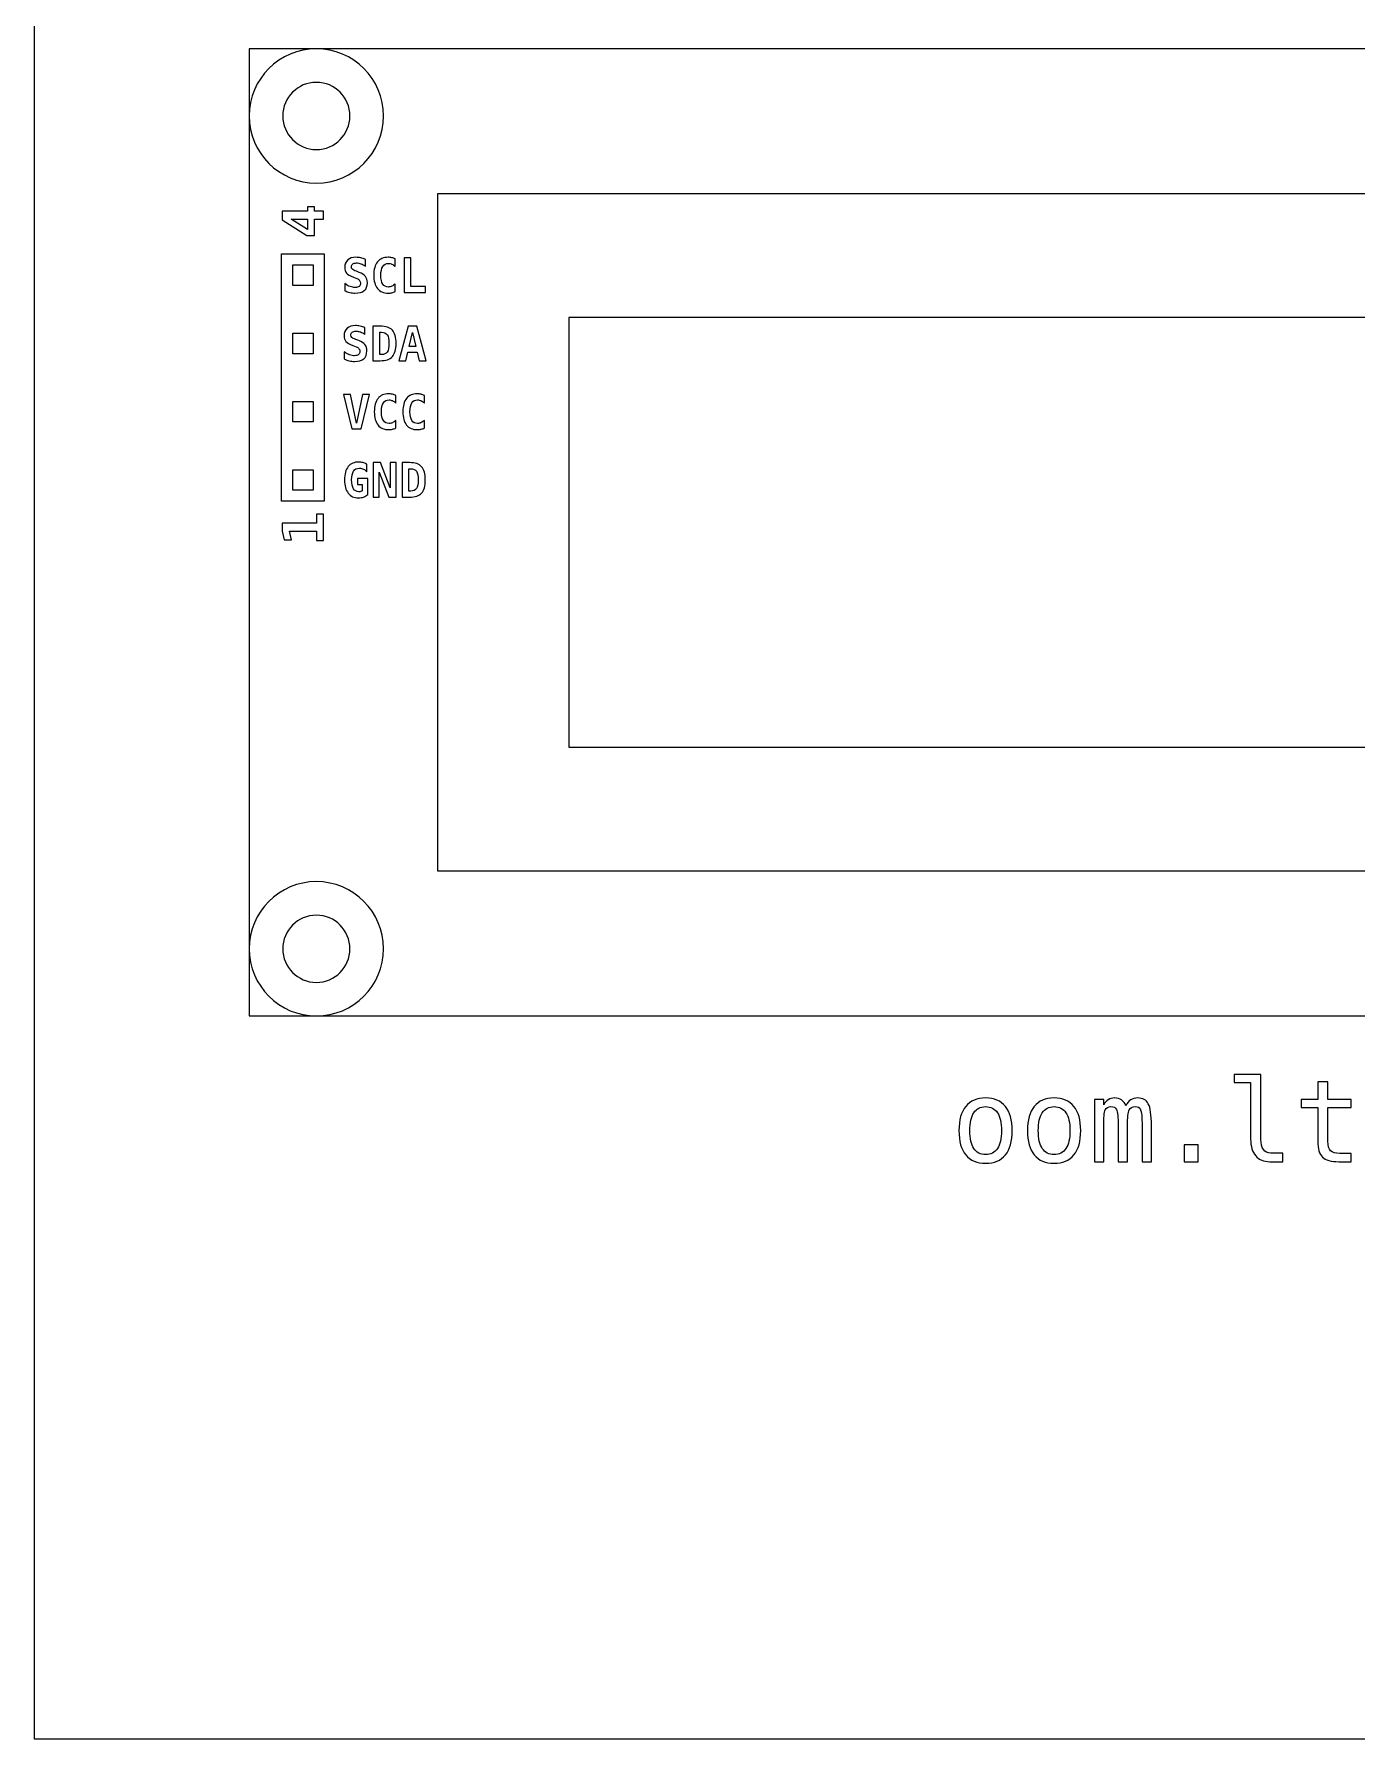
# Model space of a CAD drawing. Header units: centimetres. Extents: x -15.3 to -5.7, y -19.65 to -10.05.
# Drawn here: x -15.3 to -10.38, y -19.65 to -13.3 of the extents above; entities that cross this region are included whole.
import ezdxf

# ---------------------------------------------------------------- set-up
doc = ezdxf.new("R2010")
doc.units = ezdxf.units.CM
doc.header["$MEASUREMENT"] = 0
doc.layers.add('Layer 1', color=7, linetype='Continuous')

msp = doc.modelspace()

# ---------------------------------------------------------------- linework, layer by layer
at = {"layer": 'Layer 1', "color": 7}
msp.add_lwpolyline([(-15.3, -19.65), (-5.7, -19.65), (-5.7, -10.05), (-15.3, -10.05), (-15.3, -19.65)], close=True, dxfattribs=at)
at = {"layer": 'Layer 1', "color": 7, "lineweight": 20}
for points in [[(-14.5, -13.3592), (-14.5, -13.3592), (-6.5, -13.3592), (-6.5, -13.3592), (-6.5, -13.3592), (-6.5, -13.3592), (-6.5, -16.9592), (-6.5, -16.9592), (-6.5, -16.9592), (-6.5, -16.9592), (-14.5, -16.9592), (-14.5, -16.9592), (-14.5, -16.9592), (-14.5, -16.9592), (-14.5, -13.3592), (-14.5, -13.3592)], [(-14.25, -13.4842), (-14.18115, -13.4842), (-14.125, -13.54035), (-14.125, -13.6092), (-14.125, -13.6092), (-14.125, -13.67805), (-14.18115, -13.7342), (-14.25, -13.7342), (-14.25, -13.7342), (-14.31885, -13.7342), (-14.375, -13.67805), (-14.375, -13.6092), (-14.375, -13.6092), (-14.375, -13.54035), (-14.31885, -13.4842), (-14.25, -13.4842)], [(-14.25, -16.5842), (-14.18115, -16.5842), (-14.125, -16.64035), (-14.125, -16.7092), (-14.125, -16.7092), (-14.125, -16.77805), (-14.18115, -16.8342), (-14.25, -16.8342), (-14.25, -16.8342), (-14.31885, -16.8342), (-14.375, -16.77805), (-14.375, -16.7092), (-14.375, -16.7092), (-14.375, -16.64035), (-14.31885, -16.5842), (-14.25, -16.5842)]]:
    msp.add_open_spline(points, degree=3, knots=[0, 0, 0, 0, 0.25, 0.25, 0.25, 0.25, 0.5, 0.5, 0.5, 0.5, 0.75, 0.75, 0.75, 0.75, 1, 1, 1, 1], dxfattribs=at)
at = {"layer": 'Layer 1', "lineweight": 20}
for points in [[(-14.25, -13.3592), (-14.11231, -13.3592), (-14, -13.47151), (-14, -13.6092), (-14, -13.6092), (-14, -13.74689), (-14.11231, -13.8592), (-14.25, -13.8592), (-14.25, -13.8592), (-14.38769, -13.8592), (-14.5, -13.74689), (-14.5, -13.6092), (-14.5, -13.6092), (-14.5, -13.47151), (-14.38769, -13.3592), (-14.25, -13.3592)], [(-14.25, -13.4842), (-14.18115, -13.4842), (-14.125, -13.54035), (-14.125, -13.6092), (-14.125, -13.6092), (-14.125, -13.67805), (-14.18115, -13.7342), (-14.25, -13.7342), (-14.25, -13.7342), (-14.31885, -13.7342), (-14.375, -13.67805), (-14.375, -13.6092), (-14.375, -13.6092), (-14.375, -13.54035), (-14.31885, -13.4842), (-14.25, -13.4842)], [(-13.8, -13.8992), (-13.8, -13.8992), (-7.2, -13.8992), (-7.2, -13.8992), (-7.2, -13.8992), (-7.2, -13.8992), (-7.2, -16.4192), (-7.2, -16.4192), (-7.2, -16.4192), (-7.2, -16.4192), (-13.8, -16.4192), (-13.8, -16.4192), (-13.8, -16.4192), (-13.8, -16.4192), (-13.8, -13.8992), (-13.8, -13.8992)], [(-14.22062, -15.04351), (-14.22062, -15.04351), (-14.22062, -14.12276), (-14.22062, -14.12276), (-14.22062, -14.12276), (-14.22062, -14.12276), (-14.37937, -14.12276), (-14.37937, -14.12276), (-14.37937, -14.12276), (-14.37937, -14.12276), (-14.37937, -15.04351), (-14.37937, -15.04351), (-14.37937, -15.04351), (-14.37937, -15.04351), (-14.22062, -15.04351), (-14.22062, -15.04351)], [(-14.2619, -14.24023), (-14.2619, -14.24023), (-14.2619, -14.16403), (-14.2619, -14.16403), (-14.2619, -14.16403), (-14.2619, -14.16403), (-14.3381, -14.16403), (-14.3381, -14.16403), (-14.3381, -14.16403), (-14.3381, -14.16403), (-14.3381, -14.24023), (-14.3381, -14.24023), (-14.3381, -14.24023), (-14.3381, -14.24023), (-14.2619, -14.24023), (-14.2619, -14.24023)], [(-13.3105, -14.3592), (-13.3105, -14.3592), (-7.6895, -14.3592), (-7.6895, -14.3592), (-7.6895, -14.3592), (-7.6895, -14.3592), (-7.6895, -15.9592), (-7.6895, -15.9592), (-7.6895, -15.9592), (-7.6895, -15.9592), (-13.3105, -15.9592), (-13.3105, -15.9592), (-13.3105, -15.9592), (-13.3105, -15.9592), (-13.3105, -14.3592), (-13.3105, -14.3592)], [(-14.2619, -14.49423), (-14.2619, -14.49423), (-14.2619, -14.41803), (-14.2619, -14.41803), (-14.2619, -14.41803), (-14.2619, -14.41803), (-14.3381, -14.41803), (-14.3381, -14.41803), (-14.3381, -14.41803), (-14.3381, -14.41803), (-14.3381, -14.49423), (-14.3381, -14.49423), (-14.3381, -14.49423), (-14.3381, -14.49423), (-14.2619, -14.49423), (-14.2619, -14.49423)], [(-14.2619, -14.74823), (-14.2619, -14.74823), (-14.2619, -14.67203), (-14.2619, -14.67203), (-14.2619, -14.67203), (-14.2619, -14.67203), (-14.3381, -14.67203), (-14.3381, -14.67203), (-14.3381, -14.67203), (-14.3381, -14.67203), (-14.3381, -14.74823), (-14.3381, -14.74823), (-14.3381, -14.74823), (-14.3381, -14.74823), (-14.2619, -14.74823), (-14.2619, -14.74823)], [(-14.2619, -15.00223), (-14.2619, -15.00223), (-14.2619, -14.92603), (-14.2619, -14.92603), (-14.2619, -14.92603), (-14.2619, -14.92603), (-14.3381, -14.92603), (-14.3381, -14.92603), (-14.3381, -14.92603), (-14.3381, -14.92603), (-14.3381, -15.00223), (-14.3381, -15.00223), (-14.3381, -15.00223), (-14.3381, -15.00223), (-14.2619, -15.00223), (-14.2619, -15.00223)], [(-14.25, -16.4592), (-14.11231, -16.4592), (-14, -16.57151), (-14, -16.7092), (-14, -16.7092), (-14, -16.84689), (-14.11231, -16.9592), (-14.25, -16.9592), (-14.25, -16.9592), (-14.38769, -16.9592), (-14.5, -16.84689), (-14.5, -16.7092), (-14.5, -16.7092), (-14.5, -16.57151), (-14.38769, -16.4592), (-14.25, -16.4592)], [(-14.25, -16.5842), (-14.18115, -16.5842), (-14.125, -16.64035), (-14.125, -16.7092), (-14.125, -16.7092), (-14.125, -16.77805), (-14.18115, -16.8342), (-14.25, -16.8342), (-14.25, -16.8342), (-14.31885, -16.8342), (-14.375, -16.77805), (-14.375, -16.7092), (-14.375, -16.7092), (-14.375, -16.64035), (-14.31885, -16.5842), (-14.25, -16.5842)]]:
    msp.add_open_spline(points, degree=3, knots=[0, 0, 0, 0, 0.25, 0.25, 0.25, 0.25, 0.5, 0.5, 0.5, 0.5, 0.75, 0.75, 0.75, 0.75, 1, 1, 1, 1], dxfattribs=at)
at = {"layer": 'Layer 1'}
for points, knots in [([(-14.37741, -13.99605), (-14.37741, -13.99605), (-14.37741, -13.96412), (-14.37741, -13.96412), (-14.37741, -13.96412), (-14.37741, -13.96412), (-14.28255, -13.96412), (-14.28255, -13.96412), (-14.28255, -13.96412), (-14.28255, -13.96412), (-14.28255, -13.94719), (-14.28255, -13.94719), (-14.28255, -13.94719), (-14.28255, -13.94719), (-14.25641, -13.94719), (-14.25641, -13.94719), (-14.25641, -13.94719), (-14.25641, -13.94719), (-14.25641, -13.96412), (-14.25641, -13.96412), (-14.25641, -13.96412), (-14.25641, -13.96412), (-14.22311, -13.96412), (-14.22311, -13.96412), (-14.22311, -13.96412), (-14.22311, -13.96412), (-14.22311, -13.99337), (-14.22311, -13.99337), (-14.22311, -13.99337), (-14.22311, -13.99337), (-14.25641, -13.99337), (-14.25641, -13.99337), (-14.25641, -13.99337), (-14.25641, -13.99337), (-14.25641, -14.05457), (-14.25641, -14.05457), (-14.25641, -14.05457), (-14.25641, -14.05457), (-14.28597, -14.05457), (-14.28597, -14.05457), (-14.28597, -14.05457), (-14.28597, -14.05457), (-14.37741, -13.99605), (-14.37741, -13.99605)], [0, 0, 0, 0, 0.0909091, 0.0909091, 0.0909091, 0.0909091, 0.1818182, 0.1818182, 0.1818182, 0.1818182, 0.2727273, 0.2727273, 0.2727273, 0.2727273, 0.3636364, 0.3636364, 0.3636364, 0.3636364, 0.4545455, 0.4545455, 0.4545455, 0.4545455, 0.5454545, 0.5454545, 0.5454545, 0.5454545, 0.6363636, 0.6363636, 0.6363636, 0.6363636, 0.7272727, 0.7272727, 0.7272727, 0.7272727, 0.8181818, 0.8181818, 0.8181818, 0.8181818, 0.9090909, 0.9090909, 0.9090909, 0.9090909, 1, 1, 1, 1]), ([(-14.34351, -13.99337), (-14.34351, -13.99337), (-14.28255, -14.03235), (-14.28255, -14.03235), (-14.28255, -14.03235), (-14.28255, -14.03235), (-14.28255, -13.99337), (-14.28255, -13.99337), (-14.28255, -13.99337), (-14.28255, -13.99337), (-14.34351, -13.99337), (-14.34351, -13.99337)], [0, 0, 0, 0, 0.3333333, 0.3333333, 0.3333333, 0.3333333, 0.6666667, 0.6666667, 0.6666667, 0.6666667, 1, 1, 1, 1]), ([(-14.24998, -15.18928), (-14.24998, -15.18928), (-14.24998, -15.15517), (-14.24998, -15.15517), (-14.24998, -15.15517), (-14.24998, -15.15517), (-14.35013, -15.15517), (-14.35013, -15.15517), (-14.35013, -15.15517), (-14.35013, -15.15517), (-14.34226, -15.18688), (-14.34226, -15.18688), (-14.34226, -15.18688), (-14.34226, -15.18688), (-14.36975, -15.18688), (-14.36975, -15.18688), (-14.36975, -15.18688), (-14.36975, -15.18688), (-14.3774, -15.15496), (-14.3774, -15.15496), (-14.3774, -15.15496), (-14.3774, -15.15496), (-14.3774, -15.1255), (-14.3774, -15.1255), (-14.3774, -15.1255), (-14.3774, -15.1255), (-14.24998, -15.1255), (-14.24998, -15.1255), (-14.24998, -15.1255), (-14.24998, -15.1255), (-14.24998, -15.09139), (-14.24998, -15.09139), (-14.24998, -15.09139), (-14.24998, -15.09139), (-14.2231, -15.09139), (-14.2231, -15.09139), (-14.2231, -15.09139), (-14.2231, -15.09139), (-14.2231, -15.18928), (-14.2231, -15.18928), (-14.2231, -15.18928), (-14.2231, -15.18928), (-14.24998, -15.18928), (-14.24998, -15.18928)], [0, 0, 0, 0, 0.0909091, 0.0909091, 0.0909091, 0.0909091, 0.1818182, 0.1818182, 0.1818182, 0.1818182, 0.2727273, 0.2727273, 0.2727273, 0.2727273, 0.3636364, 0.3636364, 0.3636364, 0.3636364, 0.4545455, 0.4545455, 0.4545455, 0.4545455, 0.5454545, 0.5454545, 0.5454545, 0.5454545, 0.6363636, 0.6363636, 0.6363636, 0.6363636, 0.7272727, 0.7272727, 0.7272727, 0.7272727, 0.8181818, 0.8181818, 0.8181818, 0.8181818, 0.9090909, 0.9090909, 0.9090909, 0.9090909, 1, 1, 1, 1])]:
    msp.add_open_spline(points, degree=3, knots=knots, dxfattribs=at)
at = {"layer": 'Layer 1', "color": 250}
for points, knots in [([(-14.11183, -14.20987), (-14.12462, -14.20499), (-14.13329, -14.19985), (-14.13785, -14.1945), (-14.13785, -14.1945), (-14.14237, -14.18912), (-14.14464, -14.18192), (-14.14464, -14.17283), (-14.14464, -14.17283), (-14.14464, -14.16119), (-14.1409, -14.15202), (-14.13344, -14.14537), (-14.13344, -14.14537), (-14.12597, -14.1387), (-14.11574, -14.13538), (-14.10269, -14.13538), (-14.10269, -14.13538), (-14.09678, -14.13538), (-14.09087, -14.13606), (-14.08496, -14.13741), (-14.08496, -14.13741), (-14.07902, -14.13876), (-14.07317, -14.14073), (-14.06738, -14.14338), (-14.06738, -14.14338), (-14.06738, -14.14338), (-14.06738, -14.16819), (-14.06738, -14.16819), (-14.06738, -14.16819), (-14.07285, -14.16434), (-14.07837, -14.16143), (-14.08399, -14.1594), (-14.08399, -14.1594), (-14.08963, -14.1574), (-14.09519, -14.1564), (-14.10072, -14.1564), (-14.10072, -14.1564), (-14.10686, -14.1564), (-14.11156, -14.15763), (-14.11483, -14.1601), (-14.11483, -14.1601), (-14.11809, -14.16257), (-14.11974, -14.1661), (-14.11974, -14.17069), (-14.11974, -14.17069), (-14.11974, -14.17424), (-14.11853, -14.17718), (-14.11615, -14.17951), (-14.11615, -14.17951), (-14.11377, -14.18183), (-14.1088, -14.18442), (-14.10122, -14.18721), (-14.10122, -14.18721), (-14.10122, -14.18721), (-14.09028, -14.19135), (-14.09028, -14.19135), (-14.09028, -14.19135), (-14.07996, -14.19515), (-14.07235, -14.20017), (-14.06747, -14.20643), (-14.06747, -14.20643), (-14.06259, -14.2127), (-14.06015, -14.22058), (-14.06015, -14.2301), (-14.06015, -14.2301), (-14.06015, -14.24309), (-14.06397, -14.25277), (-14.07164, -14.25918), (-14.07164, -14.25918), (-14.07931, -14.26558), (-14.0909, -14.26879), (-14.10639, -14.26879), (-14.10639, -14.26879), (-14.11277, -14.26879), (-14.11915, -14.26802), (-14.12556, -14.2665), (-14.12556, -14.2665), (-14.13194, -14.26497), (-14.13814, -14.26273), (-14.14411, -14.25973), (-14.14411, -14.25973), (-14.14411, -14.25973), (-14.14411, -14.23345), (-14.14411, -14.23345), (-14.14411, -14.23345), (-14.13735, -14.23827), (-14.13076, -14.24189), (-14.12444, -14.24424), (-14.12444, -14.24424), (-14.11809, -14.24659), (-14.11183, -14.24777), (-14.10563, -14.24777), (-14.10563, -14.24777), (-14.09936, -14.24777), (-14.09451, -14.24636), (-14.09107, -14.24351), (-14.09107, -14.24351), (-14.08763, -14.24065), (-14.0859, -14.23669), (-14.0859, -14.23157), (-14.0859, -14.23157), (-14.0859, -14.22772), (-14.08705, -14.22434), (-14.08934, -14.22146), (-14.08934, -14.22146), (-14.09163, -14.21855), (-14.09495, -14.21625), (-14.09933, -14.21461), (-14.09933, -14.21461), (-14.09933, -14.21461), (-14.11183, -14.20987), (-14.11183, -14.20987)], [0, 0, 0, 0, 0.0357143, 0.0357143, 0.0357143, 0.0357143, 0.0714286, 0.0714286, 0.0714286, 0.0714286, 0.1071429, 0.1071429, 0.1071429, 0.1071429, 0.1428571, 0.1428571, 0.1428571, 0.1428571, 0.1785714, 0.1785714, 0.1785714, 0.1785714, 0.2142857, 0.2142857, 0.2142857, 0.2142857, 0.25, 0.25, 0.25, 0.25, 0.2857143, 0.2857143, 0.2857143, 0.2857143, 0.3214286, 0.3214286, 0.3214286, 0.3214286, 0.3571429, 0.3571429, 0.3571429, 0.3571429, 0.3928571, 0.3928571, 0.3928571, 0.3928571, 0.4285714, 0.4285714, 0.4285714, 0.4285714, 0.4642857, 0.4642857, 0.4642857, 0.4642857, 0.5, 0.5, 0.5, 0.5, 0.5357143, 0.5357143, 0.5357143, 0.5357143, 0.5714286, 0.5714286, 0.5714286, 0.5714286, 0.6071429, 0.6071429, 0.6071429, 0.6071429, 0.6428571, 0.6428571, 0.6428571, 0.6428571, 0.6785714, 0.6785714, 0.6785714, 0.6785714, 0.7142857, 0.7142857, 0.7142857, 0.7142857, 0.75, 0.75, 0.75, 0.75, 0.7857143, 0.7857143, 0.7857143, 0.7857143, 0.8214286, 0.8214286, 0.8214286, 0.8214286, 0.8571429, 0.8571429, 0.8571429, 0.8571429, 0.8928571, 0.8928571, 0.8928571, 0.8928571, 0.9285714, 0.9285714, 0.9285714, 0.9285714, 0.9642857, 0.9642857, 0.9642857, 0.9642857, 1, 1, 1, 1]), ([(-13.95646, -14.26259), (-13.96048, -14.26464), (-13.96469, -14.2662), (-13.96913, -14.26723), (-13.96913, -14.26723), (-13.97354, -14.26826), (-13.97818, -14.26879), (-13.98306, -14.26879), (-13.98306, -14.26879), (-14.00041, -14.26879), (-14.01366, -14.26309), (-14.02278, -14.25165), (-14.02278, -14.25165), (-14.03192, -14.24021), (-14.03648, -14.22372), (-14.03648, -14.20211), (-14.03648, -14.20211), (-14.03648, -14.18048), (-14.03192, -14.16395), (-14.02278, -14.15252), (-14.02278, -14.15252), (-14.01366, -14.14108), (-14.00041, -14.13538), (-13.98306, -14.13538), (-13.98306, -14.13538), (-13.97818, -14.13538), (-13.97351, -14.13591), (-13.96904, -14.13694), (-13.96904, -14.13694), (-13.96454, -14.13797), (-13.96037, -14.13952), (-13.95646, -14.14158), (-13.95646, -14.14158), (-13.95646, -14.14158), (-13.95646, -14.16983), (-13.95646, -14.16983), (-13.95646, -14.16983), (-13.96081, -14.16581), (-13.96507, -14.16287), (-13.96916, -14.16099), (-13.96916, -14.16099), (-13.97327, -14.15913), (-13.9775, -14.15819), (-13.98189, -14.15819), (-13.98189, -14.15819), (-13.99117, -14.15819), (-13.9982, -14.1619), (-14.00293, -14.16928), (-14.00293, -14.16928), (-14.00767, -14.17665), (-14.01005, -14.18759), (-14.01005, -14.20211), (-14.01005, -14.20211), (-14.01005, -14.21661), (-14.00767, -14.22751), (-14.00293, -14.23489), (-14.00293, -14.23489), (-13.9982, -14.24227), (-13.99117, -14.24598), (-13.98189, -14.24598), (-13.98189, -14.24598), (-13.9775, -14.24598), (-13.97327, -14.24504), (-13.96916, -14.24318), (-13.96916, -14.24318), (-13.96507, -14.2413), (-13.96081, -14.23836), (-13.95646, -14.23433), (-13.95646, -14.23433), (-13.95646, -14.23433), (-13.95646, -14.26259), (-13.95646, -14.26259)], [0, 0, 0, 0, 0.0555556, 0.0555556, 0.0555556, 0.0555556, 0.1111111, 0.1111111, 0.1111111, 0.1111111, 0.1666667, 0.1666667, 0.1666667, 0.1666667, 0.2222222, 0.2222222, 0.2222222, 0.2222222, 0.2777778, 0.2777778, 0.2777778, 0.2777778, 0.3333333, 0.3333333, 0.3333333, 0.3333333, 0.3888889, 0.3888889, 0.3888889, 0.3888889, 0.4444444, 0.4444444, 0.4444444, 0.4444444, 0.5, 0.5, 0.5, 0.5, 0.5555556, 0.5555556, 0.5555556, 0.5555556, 0.6111111, 0.6111111, 0.6111111, 0.6111111, 0.6666667, 0.6666667, 0.6666667, 0.6666667, 0.7222222, 0.7222222, 0.7222222, 0.7222222, 0.7777778, 0.7777778, 0.7777778, 0.7777778, 0.8333333, 0.8333333, 0.8333333, 0.8333333, 0.8888889, 0.8888889, 0.8888889, 0.8888889, 0.9444444, 0.9444444, 0.9444444, 0.9444444, 1, 1, 1, 1]), ([(-13.924, -14.26629), (-13.924, -14.26629), (-13.924, -14.1377), (-13.924, -14.1377), (-13.924, -14.1377), (-13.924, -14.1377), (-13.8986, -14.1377), (-13.8986, -14.1377), (-13.8986, -14.1377), (-13.8986, -14.1377), (-13.8986, -14.24389), (-13.8986, -14.24389), (-13.8986, -14.24389), (-13.8986, -14.24389), (-13.84424, -14.24389), (-13.84424, -14.24389), (-13.84424, -14.24389), (-13.84424, -14.24389), (-13.84424, -14.26629), (-13.84424, -14.26629), (-13.84424, -14.26629), (-13.84424, -14.26629), (-13.924, -14.26629), (-13.924, -14.26629)], [0, 0, 0, 0, 0.1666667, 0.1666667, 0.1666667, 0.1666667, 0.3333333, 0.3333333, 0.3333333, 0.3333333, 0.5, 0.5, 0.5, 0.5, 0.6666667, 0.6666667, 0.6666667, 0.6666667, 0.8333333, 0.8333333, 0.8333333, 0.8333333, 1, 1, 1, 1]), ([(-14.11394, -14.46387), (-14.12673, -14.45899), (-14.1354, -14.45385), (-14.13996, -14.4485), (-14.13996, -14.4485), (-14.14448, -14.44312), (-14.14675, -14.43592), (-14.14675, -14.42683), (-14.14675, -14.42683), (-14.14675, -14.41519), (-14.14301, -14.40602), (-14.13555, -14.39937), (-14.13555, -14.39937), (-14.12808, -14.3927), (-14.11785, -14.38938), (-14.1048, -14.38938), (-14.1048, -14.38938), (-14.09889, -14.38938), (-14.09298, -14.39006), (-14.08707, -14.39141), (-14.08707, -14.39141), (-14.08113, -14.39276), (-14.07528, -14.39473), (-14.06949, -14.39738), (-14.06949, -14.39738), (-14.06949, -14.39738), (-14.06949, -14.42219), (-14.06949, -14.42219), (-14.06949, -14.42219), (-14.07496, -14.41834), (-14.08048, -14.41543), (-14.0861, -14.4134), (-14.0861, -14.4134), (-14.09174, -14.4114), (-14.0973, -14.4104), (-14.10283, -14.4104), (-14.10283, -14.4104), (-14.10897, -14.4104), (-14.11367, -14.41163), (-14.11694, -14.4141), (-14.11694, -14.4141), (-14.1202, -14.41657), (-14.12185, -14.4201), (-14.12185, -14.42469), (-14.12185, -14.42469), (-14.12185, -14.42824), (-14.12064, -14.43118), (-14.11826, -14.43351), (-14.11826, -14.43351), (-14.11588, -14.43583), (-14.11091, -14.43842), (-14.10333, -14.44121), (-14.10333, -14.44121), (-14.10333, -14.44121), (-14.09239, -14.44535), (-14.09239, -14.44535), (-14.09239, -14.44535), (-14.08207, -14.44915), (-14.07446, -14.45417), (-14.06958, -14.46043), (-14.06958, -14.46043), (-14.0647, -14.4667), (-14.06226, -14.47458), (-14.06226, -14.4841), (-14.06226, -14.4841), (-14.06226, -14.49709), (-14.06608, -14.50677), (-14.07375, -14.51318), (-14.07375, -14.51318), (-14.08142, -14.51958), (-14.09301, -14.52279), (-14.1085, -14.52279), (-14.1085, -14.52279), (-14.11488, -14.52279), (-14.12126, -14.52202), (-14.12767, -14.5205), (-14.12767, -14.5205), (-14.13405, -14.51897), (-14.14025, -14.51673), (-14.14622, -14.51373), (-14.14622, -14.51373), (-14.14622, -14.51373), (-14.14622, -14.48745), (-14.14622, -14.48745), (-14.14622, -14.48745), (-14.13946, -14.49227), (-14.13287, -14.49589), (-14.12655, -14.49824), (-14.12655, -14.49824), (-14.1202, -14.50059), (-14.11394, -14.50177), (-14.10774, -14.50177), (-14.10774, -14.50177), (-14.10147, -14.50177), (-14.09662, -14.50036), (-14.09318, -14.49751), (-14.09318, -14.49751), (-14.08974, -14.49465), (-14.08801, -14.49069), (-14.08801, -14.48557), (-14.08801, -14.48557), (-14.08801, -14.48172), (-14.08916, -14.47834), (-14.09145, -14.47546), (-14.09145, -14.47546), (-14.09374, -14.47255), (-14.09706, -14.47025), (-14.10144, -14.46861), (-14.10144, -14.46861), (-14.10144, -14.46861), (-14.11394, -14.46387), (-14.11394, -14.46387)], [0, 0, 0, 0, 0.0357143, 0.0357143, 0.0357143, 0.0357143, 0.0714286, 0.0714286, 0.0714286, 0.0714286, 0.1071429, 0.1071429, 0.1071429, 0.1071429, 0.1428571, 0.1428571, 0.1428571, 0.1428571, 0.1785714, 0.1785714, 0.1785714, 0.1785714, 0.2142857, 0.2142857, 0.2142857, 0.2142857, 0.25, 0.25, 0.25, 0.25, 0.2857143, 0.2857143, 0.2857143, 0.2857143, 0.3214286, 0.3214286, 0.3214286, 0.3214286, 0.3571429, 0.3571429, 0.3571429, 0.3571429, 0.3928571, 0.3928571, 0.3928571, 0.3928571, 0.4285714, 0.4285714, 0.4285714, 0.4285714, 0.4642857, 0.4642857, 0.4642857, 0.4642857, 0.5, 0.5, 0.5, 0.5, 0.5357143, 0.5357143, 0.5357143, 0.5357143, 0.5714286, 0.5714286, 0.5714286, 0.5714286, 0.6071429, 0.6071429, 0.6071429, 0.6071429, 0.6428571, 0.6428571, 0.6428571, 0.6428571, 0.6785714, 0.6785714, 0.6785714, 0.6785714, 0.7142857, 0.7142857, 0.7142857, 0.7142857, 0.75, 0.75, 0.75, 0.75, 0.7857143, 0.7857143, 0.7857143, 0.7857143, 0.8214286, 0.8214286, 0.8214286, 0.8214286, 0.8571429, 0.8571429, 0.8571429, 0.8571429, 0.8928571, 0.8928571, 0.8928571, 0.8928571, 0.9285714, 0.9285714, 0.9285714, 0.9285714, 0.9642857, 0.9642857, 0.9642857, 0.9642857, 1, 1, 1, 1]), ([(-14.03988, -14.3917), (-14.03988, -14.3917), (-14.01266, -14.3917), (-14.01266, -14.3917), (-14.01266, -14.3917), (-13.99167, -14.3917), (-13.97653, -14.3967), (-13.9673, -14.40672), (-13.9673, -14.40672), (-13.95804, -14.41675), (-13.95342, -14.43312), (-13.95342, -14.45588), (-13.95342, -14.45588), (-13.95342, -14.47866), (-13.95804, -14.4951), (-13.9673, -14.50518), (-13.9673, -14.50518), (-13.97653, -14.51526), (-13.99167, -14.52029), (-14.01266, -14.52029), (-14.01266, -14.52029), (-14.01266, -14.52029), (-14.03988, -14.52029), (-14.03988, -14.52029), (-14.03988, -14.52029), (-14.03988, -14.52029), (-14.03988, -14.3917), (-14.03988, -14.3917)], [0, 0, 0, 0, 0.1428571, 0.1428571, 0.1428571, 0.1428571, 0.2857143, 0.2857143, 0.2857143, 0.2857143, 0.4285714, 0.4285714, 0.4285714, 0.4285714, 0.5714286, 0.5714286, 0.5714286, 0.5714286, 0.7142857, 0.7142857, 0.7142857, 0.7142857, 0.8571429, 0.8571429, 0.8571429, 0.8571429, 1, 1, 1, 1]), ([(-13.90791, -14.3917), (-13.90791, -14.3917), (-13.87683, -14.3917), (-13.87683, -14.3917), (-13.87683, -14.3917), (-13.87683, -14.3917), (-13.84212, -14.52029), (-13.84212, -14.52029), (-13.84212, -14.52029), (-13.84212, -14.52029), (-13.86752, -14.52029), (-13.86752, -14.52029), (-13.86752, -14.52029), (-13.86752, -14.52029), (-13.87545, -14.48851), (-13.87545, -14.48851), (-13.87545, -14.48851), (-13.87545, -14.48851), (-13.90947, -14.48851), (-13.90947, -14.48851), (-13.90947, -14.48851), (-13.90947, -14.48851), (-13.91723, -14.52029), (-13.91723, -14.52029), (-13.91723, -14.52029), (-13.91723, -14.52029), (-13.94263, -14.52029), (-13.94263, -14.52029), (-13.94263, -14.52029), (-13.94263, -14.52029), (-13.90791, -14.3917), (-13.90791, -14.3917)], [0, 0, 0, 0, 0.125, 0.125, 0.125, 0.125, 0.25, 0.25, 0.25, 0.25, 0.375, 0.375, 0.375, 0.375, 0.5, 0.5, 0.5, 0.5, 0.625, 0.625, 0.625, 0.625, 0.75, 0.75, 0.75, 0.75, 0.875, 0.875, 0.875, 0.875, 1, 1, 1, 1]), ([(-14.01448, -14.4146), (-14.01448, -14.4146), (-14.01448, -14.49739), (-14.01448, -14.49739), (-14.01448, -14.49739), (-14.01448, -14.49739), (-14.0076, -14.49739), (-14.0076, -14.49739), (-14.0076, -14.49739), (-13.99761, -14.49739), (-13.99046, -14.49424), (-13.98623, -14.48795), (-13.98623, -14.48795), (-13.98197, -14.48166), (-13.97985, -14.47096), (-13.97985, -14.45588), (-13.97985, -14.45588), (-13.97985, -14.44089), (-13.98197, -14.43024), (-13.98623, -14.42398), (-13.98623, -14.42398), (-13.99046, -14.41772), (-13.99761, -14.4146), (-14.0076, -14.4146), (-14.0076, -14.4146), (-14.0076, -14.4146), (-14.01448, -14.4146), (-14.01448, -14.4146)], [0, 0, 0, 0, 0.1428571, 0.1428571, 0.1428571, 0.1428571, 0.2857143, 0.2857143, 0.2857143, 0.2857143, 0.4285714, 0.4285714, 0.4285714, 0.4285714, 0.5714286, 0.5714286, 0.5714286, 0.5714286, 0.7142857, 0.7142857, 0.7142857, 0.7142857, 0.8571429, 0.8571429, 0.8571429, 0.8571429, 1, 1, 1, 1]), ([(-13.89242, -14.41496), (-13.89242, -14.41496), (-13.90438, -14.46758), (-13.90438, -14.46758), (-13.90438, -14.46758), (-13.90438, -14.46758), (-13.88036, -14.46758), (-13.88036, -14.46758), (-13.88036, -14.46758), (-13.88036, -14.46758), (-13.89242, -14.41496), (-13.89242, -14.41496)], [0, 0, 0, 0, 0.3333333, 0.3333333, 0.3333333, 0.3333333, 0.6666667, 0.6666667, 0.6666667, 0.6666667, 1, 1, 1, 1]), ([(-14.10059, -14.75309), (-14.10059, -14.75309), (-14.07795, -14.6457), (-14.07795, -14.6457), (-14.07795, -14.6457), (-14.07795, -14.6457), (-14.05237, -14.6457), (-14.05237, -14.6457), (-14.05237, -14.6457), (-14.05237, -14.6457), (-14.08295, -14.77429), (-14.08295, -14.77429), (-14.08295, -14.77429), (-14.08295, -14.77429), (-14.11817, -14.77429), (-14.11817, -14.77429), (-14.11817, -14.77429), (-14.11817, -14.77429), (-14.14874, -14.6457), (-14.14874, -14.6457), (-14.14874, -14.6457), (-14.14874, -14.6457), (-14.12316, -14.6457), (-14.12316, -14.6457), (-14.12316, -14.6457), (-14.12316, -14.6457), (-14.10059, -14.75309), (-14.10059, -14.75309)], [0, 0, 0, 0, 0.1428571, 0.1428571, 0.1428571, 0.1428571, 0.2857143, 0.2857143, 0.2857143, 0.2857143, 0.4285714, 0.4285714, 0.4285714, 0.4285714, 0.5714286, 0.5714286, 0.5714286, 0.5714286, 0.7142857, 0.7142857, 0.7142857, 0.7142857, 0.8571429, 0.8571429, 0.8571429, 0.8571429, 1, 1, 1, 1]), ([(-13.95436, -14.77059), (-13.95838, -14.77264), (-13.96259, -14.7742), (-13.96703, -14.77523), (-13.96703, -14.77523), (-13.97144, -14.77626), (-13.97608, -14.77679), (-13.98096, -14.77679), (-13.98096, -14.77679), (-13.99831, -14.77679), (-14.01156, -14.77109), (-14.02068, -14.75965), (-14.02068, -14.75965), (-14.02982, -14.74821), (-14.03438, -14.73172), (-14.03438, -14.71011), (-14.03438, -14.71011), (-14.03438, -14.68848), (-14.02982, -14.67195), (-14.02068, -14.66052), (-14.02068, -14.66052), (-14.01156, -14.64908), (-13.99831, -14.64338), (-13.98096, -14.64338), (-13.98096, -14.64338), (-13.97608, -14.64338), (-13.97141, -14.64391), (-13.96694, -14.64494), (-13.96694, -14.64494), (-13.96244, -14.64597), (-13.95827, -14.64752), (-13.95436, -14.64958), (-13.95436, -14.64958), (-13.95436, -14.64958), (-13.95436, -14.67783), (-13.95436, -14.67783), (-13.95436, -14.67783), (-13.95871, -14.67381), (-13.96297, -14.67087), (-13.96706, -14.66899), (-13.96706, -14.66899), (-13.97117, -14.66713), (-13.9754, -14.66619), (-13.97979, -14.66619), (-13.97979, -14.66619), (-13.98907, -14.66619), (-13.9961, -14.6699), (-14.00083, -14.67728), (-14.00083, -14.67728), (-14.00557, -14.68465), (-14.00795, -14.69559), (-14.00795, -14.71011), (-14.00795, -14.71011), (-14.00795, -14.72461), (-14.00557, -14.73551), (-14.00083, -14.74289), (-14.00083, -14.74289), (-13.9961, -14.75027), (-13.98907, -14.75398), (-13.97979, -14.75398), (-13.97979, -14.75398), (-13.9754, -14.75398), (-13.97117, -14.75304), (-13.96706, -14.75118), (-13.96706, -14.75118), (-13.96297, -14.7493), (-13.95871, -14.74636), (-13.95436, -14.74233), (-13.95436, -14.74233), (-13.95436, -14.74233), (-13.95436, -14.77059), (-13.95436, -14.77059)], [0, 0, 0, 0, 0.0555556, 0.0555556, 0.0555556, 0.0555556, 0.1111111, 0.1111111, 0.1111111, 0.1111111, 0.1666667, 0.1666667, 0.1666667, 0.1666667, 0.2222222, 0.2222222, 0.2222222, 0.2222222, 0.2777778, 0.2777778, 0.2777778, 0.2777778, 0.3333333, 0.3333333, 0.3333333, 0.3333333, 0.3888889, 0.3888889, 0.3888889, 0.3888889, 0.4444444, 0.4444444, 0.4444444, 0.4444444, 0.5, 0.5, 0.5, 0.5, 0.5555556, 0.5555556, 0.5555556, 0.5555556, 0.6111111, 0.6111111, 0.6111111, 0.6111111, 0.6666667, 0.6666667, 0.6666667, 0.6666667, 0.7222222, 0.7222222, 0.7222222, 0.7222222, 0.7777778, 0.7777778, 0.7777778, 0.7777778, 0.8333333, 0.8333333, 0.8333333, 0.8333333, 0.8888889, 0.8888889, 0.8888889, 0.8888889, 0.9444444, 0.9444444, 0.9444444, 0.9444444, 1, 1, 1, 1]), ([(-13.84817, -14.77059), (-13.85219, -14.77264), (-13.8564, -14.7742), (-13.86084, -14.77523), (-13.86084, -14.77523), (-13.86525, -14.77626), (-13.86989, -14.77679), (-13.87477, -14.77679), (-13.87477, -14.77679), (-13.89212, -14.77679), (-13.90537, -14.77109), (-13.91449, -14.75965), (-13.91449, -14.75965), (-13.92363, -14.74821), (-13.92819, -14.73172), (-13.92819, -14.71011), (-13.92819, -14.71011), (-13.92819, -14.68848), (-13.92363, -14.67195), (-13.91449, -14.66052), (-13.91449, -14.66052), (-13.90537, -14.64908), (-13.89212, -14.64338), (-13.87477, -14.64338), (-13.87477, -14.64338), (-13.86989, -14.64338), (-13.86522, -14.64391), (-13.86075, -14.64494), (-13.86075, -14.64494), (-13.85625, -14.64597), (-13.85208, -14.64752), (-13.84817, -14.64958), (-13.84817, -14.64958), (-13.84817, -14.64958), (-13.84817, -14.67783), (-13.84817, -14.67783), (-13.84817, -14.67783), (-13.85252, -14.67381), (-13.85678, -14.67087), (-13.86087, -14.66899), (-13.86087, -14.66899), (-13.86498, -14.66713), (-13.86921, -14.66619), (-13.8736, -14.66619), (-13.8736, -14.66619), (-13.88288, -14.66619), (-13.88991, -14.6699), (-13.89464, -14.67728), (-13.89464, -14.67728), (-13.89938, -14.68465), (-13.90176, -14.69559), (-13.90176, -14.71011), (-13.90176, -14.71011), (-13.90176, -14.72461), (-13.89938, -14.73551), (-13.89464, -14.74289), (-13.89464, -14.74289), (-13.88991, -14.75027), (-13.88288, -14.75398), (-13.8736, -14.75398), (-13.8736, -14.75398), (-13.86921, -14.75398), (-13.86498, -14.75304), (-13.86087, -14.75118), (-13.86087, -14.75118), (-13.85678, -14.7493), (-13.85252, -14.74636), (-13.84817, -14.74233), (-13.84817, -14.74233), (-13.84817, -14.74233), (-13.84817, -14.77059), (-13.84817, -14.77059)], [0, 0, 0, 0, 0.0555556, 0.0555556, 0.0555556, 0.0555556, 0.1111111, 0.1111111, 0.1111111, 0.1111111, 0.1666667, 0.1666667, 0.1666667, 0.1666667, 0.2222222, 0.2222222, 0.2222222, 0.2222222, 0.2777778, 0.2777778, 0.2777778, 0.2777778, 0.3333333, 0.3333333, 0.3333333, 0.3333333, 0.3888889, 0.3888889, 0.3888889, 0.3888889, 0.4444444, 0.4444444, 0.4444444, 0.4444444, 0.5, 0.5, 0.5, 0.5, 0.5555556, 0.5555556, 0.5555556, 0.5555556, 0.6111111, 0.6111111, 0.6111111, 0.6111111, 0.6666667, 0.6666667, 0.6666667, 0.6666667, 0.7222222, 0.7222222, 0.7222222, 0.7222222, 0.7777778, 0.7777778, 0.7777778, 0.7777778, 0.8333333, 0.8333333, 0.8333333, 0.8333333, 0.8888889, 0.8888889, 0.8888889, 0.8888889, 0.9444444, 0.9444444, 0.9444444, 0.9444444, 1, 1, 1, 1]), ([(-14.0802, -15.00504), (-14.0802, -15.00504), (-14.0802, -14.98052), (-14.0802, -14.98052), (-14.0802, -14.98052), (-14.0802, -14.98052), (-14.0976, -14.98052), (-14.0976, -14.98052), (-14.0976, -14.98052), (-14.0976, -14.98052), (-14.0976, -14.95915), (-14.0976, -14.95915), (-14.0976, -14.95915), (-14.0976, -14.95915), (-14.05797, -14.95915), (-14.05797, -14.95915), (-14.05797, -14.95915), (-14.05797, -14.95915), (-14.05797, -15.01806), (-14.05797, -15.01806), (-14.05797, -15.01806), (-14.06285, -15.02223), (-14.06823, -15.02541), (-14.07411, -15.02756), (-14.07411, -15.02756), (-14.08002, -15.0297), (-14.08631, -15.03079), (-14.09301, -15.03079), (-14.09301, -15.03079), (-14.10968, -15.03079), (-14.12253, -15.025), (-14.13161, -15.01344), (-14.13161, -15.01344), (-14.1407, -15.00186), (-14.14523, -14.98543), (-14.14523, -14.96411), (-14.14523, -14.96411), (-14.14523, -14.94248), (-14.14064, -14.92595), (-14.1315, -14.91452), (-14.1315, -14.91452), (-14.12233, -14.90308), (-14.1091, -14.89738), (-14.09181, -14.89738), (-14.09181, -14.89738), (-14.08664, -14.89738), (-14.08158, -14.89811), (-14.07658, -14.89958), (-14.07658, -14.89958), (-14.07158, -14.90102), (-14.06688, -14.90314), (-14.06253, -14.9059), (-14.06253, -14.9059), (-14.06253, -14.9059), (-14.06253, -14.93407), (-14.06253, -14.93407), (-14.06253, -14.93407), (-14.06609, -14.92948), (-14.07017, -14.92601), (-14.07482, -14.92369), (-14.07482, -14.92369), (-14.07943, -14.92137), (-14.08449, -14.92019), (-14.09002, -14.92019), (-14.09002, -14.92019), (-14.09966, -14.92019), (-14.10689, -14.92384), (-14.11165, -14.9311), (-14.11165, -14.9311), (-14.11642, -14.93836), (-14.1188, -14.94936), (-14.1188, -14.96411), (-14.1188, -14.96411), (-14.1188, -14.97843), (-14.1165, -14.98931), (-14.11192, -14.99677), (-14.11192, -14.99677), (-14.1073, -15.00424), (-14.10063, -15.00798), (-14.09184, -15.00798), (-14.09184, -15.00798), (-14.08919, -15.00798), (-14.0869, -15.00774), (-14.08493, -15.00724), (-14.08493, -15.00724), (-14.08299, -15.00677), (-14.0814, -15.00604), (-14.0802, -15.00504)], [0, 0, 0, 0, 0.0454545, 0.0454545, 0.0454545, 0.0454545, 0.0909091, 0.0909091, 0.0909091, 0.0909091, 0.1363636, 0.1363636, 0.1363636, 0.1363636, 0.1818182, 0.1818182, 0.1818182, 0.1818182, 0.2272727, 0.2272727, 0.2272727, 0.2272727, 0.2727273, 0.2727273, 0.2727273, 0.2727273, 0.3181818, 0.3181818, 0.3181818, 0.3181818, 0.3636364, 0.3636364, 0.3636364, 0.3636364, 0.4090909, 0.4090909, 0.4090909, 0.4090909, 0.4545455, 0.4545455, 0.4545455, 0.4545455, 0.5, 0.5, 0.5, 0.5, 0.5454545, 0.5454545, 0.5454545, 0.5454545, 0.5909091, 0.5909091, 0.5909091, 0.5909091, 0.6363636, 0.6363636, 0.6363636, 0.6363636, 0.6818182, 0.6818182, 0.6818182, 0.6818182, 0.7272727, 0.7272727, 0.7272727, 0.7272727, 0.7727273, 0.7727273, 0.7727273, 0.7727273, 0.8181818, 0.8181818, 0.8181818, 0.8181818, 0.8636364, 0.8636364, 0.8636364, 0.8636364, 0.9090909, 0.9090909, 0.9090909, 0.9090909, 0.9545455, 0.9545455, 0.9545455, 0.9545455, 1, 1, 1, 1]), ([(-14.03886, -14.8997), (-14.03886, -14.8997), (-14.01155, -14.8997), (-14.01155, -14.8997), (-14.01155, -14.8997), (-14.01155, -14.8997), (-13.97574, -14.99316), (-13.97574, -14.99316), (-13.97574, -14.99316), (-13.97574, -14.99316), (-13.97574, -14.8997), (-13.97574, -14.8997), (-13.97574, -14.8997), (-13.97574, -14.8997), (-13.95334, -14.8997), (-13.95334, -14.8997), (-13.95334, -14.8997), (-13.95334, -14.8997), (-13.95334, -15.02829), (-13.95334, -15.02829), (-13.95334, -15.02829), (-13.95334, -15.02829), (-13.98047, -15.02829), (-13.98047, -15.02829), (-13.98047, -15.02829), (-13.98047, -15.02829), (-14.01646, -14.93483), (-14.01646, -14.93483), (-14.01646, -14.93483), (-14.01646, -14.93483), (-14.01646, -15.02829), (-14.01646, -15.02829), (-14.01646, -15.02829), (-14.01646, -15.02829), (-14.03886, -15.02829), (-14.03886, -15.02829), (-14.03886, -15.02829), (-14.03886, -15.02829), (-14.03886, -14.8997), (-14.03886, -14.8997)], [0, 0, 0, 0, 0.1, 0.1, 0.1, 0.1, 0.2, 0.2, 0.2, 0.2, 0.3, 0.3, 0.3, 0.3, 0.4, 0.4, 0.4, 0.4, 0.5, 0.5, 0.5, 0.5, 0.6, 0.6, 0.6, 0.6, 0.7, 0.7, 0.7, 0.7, 0.8, 0.8, 0.8, 0.8, 0.9, 0.9, 0.9, 0.9, 1, 1, 1, 1]), ([(-13.93114, -14.8997), (-13.93114, -14.8997), (-13.90392, -14.8997), (-13.90392, -14.8997), (-13.90392, -14.8997), (-13.88293, -14.8997), (-13.86779, -14.9047), (-13.85856, -14.91472), (-13.85856, -14.91472), (-13.8493, -14.92475), (-13.84468, -14.94112), (-13.84468, -14.96388), (-13.84468, -14.96388), (-13.84468, -14.98666), (-13.8493, -15.0031), (-13.85856, -15.01318), (-13.85856, -15.01318), (-13.86779, -15.02326), (-13.88293, -15.02829), (-13.90392, -15.02829), (-13.90392, -15.02829), (-13.90392, -15.02829), (-13.93114, -15.02829), (-13.93114, -15.02829), (-13.93114, -15.02829), (-13.93114, -15.02829), (-13.93114, -14.8997), (-13.93114, -14.8997)], [0, 0, 0, 0, 0.1428571, 0.1428571, 0.1428571, 0.1428571, 0.2857143, 0.2857143, 0.2857143, 0.2857143, 0.4285714, 0.4285714, 0.4285714, 0.4285714, 0.5714286, 0.5714286, 0.5714286, 0.5714286, 0.7142857, 0.7142857, 0.7142857, 0.7142857, 0.8571429, 0.8571429, 0.8571429, 0.8571429, 1, 1, 1, 1]), ([(-13.90574, -14.9226), (-13.90574, -14.9226), (-13.90574, -15.00539), (-13.90574, -15.00539), (-13.90574, -15.00539), (-13.90574, -15.00539), (-13.89886, -15.00539), (-13.89886, -15.00539), (-13.89886, -15.00539), (-13.88887, -15.00539), (-13.88172, -15.00224), (-13.87749, -14.99595), (-13.87749, -14.99595), (-13.87323, -14.98966), (-13.87111, -14.97896), (-13.87111, -14.96388), (-13.87111, -14.96388), (-13.87111, -14.94889), (-13.87323, -14.93824), (-13.87749, -14.93198), (-13.87749, -14.93198), (-13.88172, -14.92572), (-13.88887, -14.9226), (-13.89886, -14.9226), (-13.89886, -14.9226), (-13.89886, -14.9226), (-13.90574, -14.9226), (-13.90574, -14.9226)], [0, 0, 0, 0, 0.1428571, 0.1428571, 0.1428571, 0.1428571, 0.2857143, 0.2857143, 0.2857143, 0.2857143, 0.4285714, 0.4285714, 0.4285714, 0.4285714, 0.5714286, 0.5714286, 0.5714286, 0.5714286, 0.7142857, 0.7142857, 0.7142857, 0.7142857, 0.8571429, 0.8571429, 0.8571429, 0.8571429, 1, 1, 1, 1]), ([(-10.73645, -17.41762), (-10.73645, -17.43469), (-10.73335, -17.44754), (-10.72707, -17.45621), (-10.72707, -17.45621), (-10.72079, -17.46489), (-10.71155, -17.46927), (-10.69927, -17.46927), (-10.69927, -17.46927), (-10.69927, -17.46927), (-10.65482, -17.46927), (-10.65482, -17.46927), (-10.65482, -17.46927), (-10.65482, -17.46927), (-10.65482, -17.50151), (-10.65482, -17.50151), (-10.65482, -17.50151), (-10.65482, -17.50151), (-10.70294, -17.50151), (-10.70294, -17.50151), (-10.70294, -17.50151), (-10.72573, -17.50151), (-10.74329, -17.49417), (-10.75578, -17.47957), (-10.75578, -17.47957), (-10.76827, -17.46496), (-10.77448, -17.44429), (-10.77448, -17.41762), (-10.77448, -17.41762), (-10.77448, -17.41762), (-10.77448, -17.20737), (-10.77448, -17.20737), (-10.77448, -17.20737), (-10.77448, -17.20737), (-10.83544, -17.20737), (-10.83544, -17.20737), (-10.83544, -17.20737), (-10.83544, -17.20737), (-10.83544, -17.17759), (-10.83544, -17.17759), (-10.83544, -17.17759), (-10.83544, -17.17759), (-10.73645, -17.17759), (-10.73645, -17.17759), (-10.73645, -17.17759), (-10.73645, -17.17759), (-10.73645, -17.41762), (-10.73645, -17.41762)], [0, 0, 0, 0, 0.0833333, 0.0833333, 0.0833333, 0.0833333, 0.1666667, 0.1666667, 0.1666667, 0.1666667, 0.25, 0.25, 0.25, 0.25, 0.3333333, 0.3333333, 0.3333333, 0.3333333, 0.4166667, 0.4166667, 0.4166667, 0.4166667, 0.5, 0.5, 0.5, 0.5, 0.5833333, 0.5833333, 0.5833333, 0.5833333, 0.6666667, 0.6666667, 0.6666667, 0.6666667, 0.75, 0.75, 0.75, 0.75, 0.8333333, 0.8333333, 0.8333333, 0.8333333, 0.9166667, 0.9166667, 0.9166667, 0.9166667, 1, 1, 1, 1]), ([(-10.48676, -17.20426), (-10.48676, -17.20426), (-10.48676, -17.27002), (-10.48676, -17.27002), (-10.48676, -17.27002), (-10.48676, -17.27002), (-10.40033, -17.27002), (-10.40033, -17.27002), (-10.40033, -17.27002), (-10.40033, -17.27002), (-10.40033, -17.29958), (-10.40033, -17.29958), (-10.40033, -17.29958), (-10.40033, -17.29958), (-10.48676, -17.29958), (-10.48676, -17.29958), (-10.48676, -17.29958), (-10.48676, -17.29958), (-10.48676, -17.42524), (-10.48676, -17.42524), (-10.48676, -17.42524), (-10.48676, -17.44231), (-10.48352, -17.45424), (-10.47702, -17.46094), (-10.47702, -17.46094), (-10.47053, -17.46771), (-10.45925, -17.4711), (-10.44316, -17.4711), (-10.44316, -17.4711), (-10.44316, -17.4711), (-10.40033, -17.4711), (-10.40033, -17.4711), (-10.40033, -17.4711), (-10.40033, -17.4711), (-10.40033, -17.50151), (-10.40033, -17.50151), (-10.40033, -17.50151), (-10.40033, -17.50151), (-10.44683, -17.50151), (-10.44683, -17.50151), (-10.44683, -17.50151), (-10.4754, -17.50151), (-10.49551, -17.4958), (-10.50722, -17.48437), (-10.50722, -17.48437), (-10.51893, -17.47294), (-10.52479, -17.45318), (-10.52479, -17.42524), (-10.52479, -17.42524), (-10.52479, -17.42524), (-10.52479, -17.29958), (-10.52479, -17.29958), (-10.52479, -17.29958), (-10.52479, -17.29958), (-10.5866, -17.29958), (-10.5866, -17.29958), (-10.5866, -17.29958), (-10.5866, -17.29958), (-10.5866, -17.27002), (-10.5866, -17.27002), (-10.5866, -17.27002), (-10.5866, -17.27002), (-10.52479, -17.27002), (-10.52479, -17.27002), (-10.52479, -17.27002), (-10.52479, -17.27002), (-10.52479, -17.20426), (-10.52479, -17.20426), (-10.52479, -17.20426), (-10.52479, -17.20426), (-10.48676, -17.20426), (-10.48676, -17.20426)], [0, 0, 0, 0, 0.0555556, 0.0555556, 0.0555556, 0.0555556, 0.1111111, 0.1111111, 0.1111111, 0.1111111, 0.1666667, 0.1666667, 0.1666667, 0.1666667, 0.2222222, 0.2222222, 0.2222222, 0.2222222, 0.2777778, 0.2777778, 0.2777778, 0.2777778, 0.3333333, 0.3333333, 0.3333333, 0.3333333, 0.3888889, 0.3888889, 0.3888889, 0.3888889, 0.4444444, 0.4444444, 0.4444444, 0.4444444, 0.5, 0.5, 0.5, 0.5, 0.5555556, 0.5555556, 0.5555556, 0.5555556, 0.6111111, 0.6111111, 0.6111111, 0.6111111, 0.6666667, 0.6666667, 0.6666667, 0.6666667, 0.7222222, 0.7222222, 0.7222222, 0.7222222, 0.7777778, 0.7777778, 0.7777778, 0.7777778, 0.8333333, 0.8333333, 0.8333333, 0.8333333, 0.8888889, 0.8888889, 0.8888889, 0.8888889, 0.9444444, 0.9444444, 0.9444444, 0.9444444, 1, 1, 1, 1]), ([(-11.76054, -17.26445), (-11.72844, -17.26445), (-11.70388, -17.27482), (-11.68688, -17.29563), (-11.68688, -17.29563), (-11.66988, -17.31644), (-11.66134, -17.34657), (-11.66134, -17.38594), (-11.66134, -17.38594), (-11.66134, -17.42552), (-11.6698, -17.45565), (-11.68674, -17.47639), (-11.68674, -17.47639), (-11.70374, -17.49714), (-11.72829, -17.50751), (-11.76054, -17.50751), (-11.76054, -17.50751), (-11.79271, -17.50751), (-11.81719, -17.49714), (-11.8342, -17.47639), (-11.8342, -17.47639), (-11.85113, -17.45565), (-11.8596, -17.42552), (-11.8596, -17.38594), (-11.8596, -17.38594), (-11.8596, -17.34657), (-11.85113, -17.31644), (-11.8342, -17.29563), (-11.8342, -17.29563), (-11.81719, -17.27482), (-11.79271, -17.26445), (-11.76054, -17.26445)], [0, 0, 0, 0, 0.125, 0.125, 0.125, 0.125, 0.25, 0.25, 0.25, 0.25, 0.375, 0.375, 0.375, 0.375, 0.5, 0.5, 0.5, 0.5, 0.625, 0.625, 0.625, 0.625, 0.75, 0.75, 0.75, 0.75, 0.875, 0.875, 0.875, 0.875, 1, 1, 1, 1]), ([(-11.76054, -17.29669), (-11.77987, -17.29669), (-11.79448, -17.30417), (-11.80442, -17.3192), (-11.80442, -17.3192), (-11.81437, -17.33422), (-11.81931, -17.35652), (-11.81931, -17.38594), (-11.81931, -17.38594), (-11.81931, -17.41529), (-11.81437, -17.43752), (-11.80442, -17.45262), (-11.80442, -17.45262), (-11.79448, -17.46771), (-11.77987, -17.47526), (-11.76054, -17.47526), (-11.76054, -17.47526), (-11.74114, -17.47526), (-11.72646, -17.46771), (-11.71651, -17.45262), (-11.71651, -17.45262), (-11.70656, -17.43752), (-11.70162, -17.41529), (-11.70162, -17.38594), (-11.70162, -17.38594), (-11.70162, -17.35652), (-11.70656, -17.33422), (-11.71651, -17.3192), (-11.71651, -17.3192), (-11.72646, -17.30417), (-11.74114, -17.29669), (-11.76054, -17.29669)], [0, 0, 0, 0, 0.125, 0.125, 0.125, 0.125, 0.25, 0.25, 0.25, 0.25, 0.375, 0.375, 0.375, 0.375, 0.5, 0.5, 0.5, 0.5, 0.625, 0.625, 0.625, 0.625, 0.75, 0.75, 0.75, 0.75, 0.875, 0.875, 0.875, 0.875, 1, 1, 1, 1]), ([(-11.5057, -17.26445), (-11.4736, -17.26445), (-11.44904, -17.27482), (-11.43204, -17.29563), (-11.43204, -17.29563), (-11.41504, -17.31644), (-11.4065, -17.34657), (-11.4065, -17.38594), (-11.4065, -17.38594), (-11.4065, -17.42552), (-11.41496, -17.45565), (-11.4319, -17.47639), (-11.4319, -17.47639), (-11.4489, -17.49714), (-11.47345, -17.50751), (-11.5057, -17.50751), (-11.5057, -17.50751), (-11.53787, -17.50751), (-11.56235, -17.49714), (-11.57936, -17.47639), (-11.57936, -17.47639), (-11.59629, -17.45565), (-11.60476, -17.42552), (-11.60476, -17.38594), (-11.60476, -17.38594), (-11.60476, -17.34657), (-11.59629, -17.31644), (-11.57936, -17.29563), (-11.57936, -17.29563), (-11.56235, -17.27482), (-11.53787, -17.26445), (-11.5057, -17.26445)], [0, 0, 0, 0, 0.125, 0.125, 0.125, 0.125, 0.25, 0.25, 0.25, 0.25, 0.375, 0.375, 0.375, 0.375, 0.5, 0.5, 0.5, 0.5, 0.625, 0.625, 0.625, 0.625, 0.75, 0.75, 0.75, 0.75, 0.875, 0.875, 0.875, 0.875, 1, 1, 1, 1]), ([(-11.5057, -17.29669), (-11.52503, -17.29669), (-11.53964, -17.30417), (-11.54958, -17.3192), (-11.54958, -17.3192), (-11.55953, -17.33422), (-11.56447, -17.35652), (-11.56447, -17.38594), (-11.56447, -17.38594), (-11.56447, -17.41529), (-11.55953, -17.43752), (-11.54958, -17.45262), (-11.54958, -17.45262), (-11.53964, -17.46771), (-11.52503, -17.47526), (-11.5057, -17.47526), (-11.5057, -17.47526), (-11.4863, -17.47526), (-11.47162, -17.46771), (-11.46167, -17.45262), (-11.46167, -17.45262), (-11.45172, -17.43752), (-11.44678, -17.41529), (-11.44678, -17.38594), (-11.44678, -17.38594), (-11.44678, -17.35652), (-11.45172, -17.33422), (-11.46167, -17.3192), (-11.46167, -17.3192), (-11.47162, -17.30417), (-11.4863, -17.29669), (-11.5057, -17.29669)], [0, 0, 0, 0, 0.125, 0.125, 0.125, 0.125, 0.25, 0.25, 0.25, 0.25, 0.375, 0.375, 0.375, 0.375, 0.5, 0.5, 0.5, 0.5, 0.625, 0.625, 0.625, 0.625, 0.75, 0.75, 0.75, 0.75, 0.875, 0.875, 0.875, 0.875, 1, 1, 1, 1]), ([(-11.23851, -17.29358), (-11.23385, -17.28364), (-11.22786, -17.2763), (-11.22059, -17.27157), (-11.22059, -17.27157), (-11.21339, -17.26684), (-11.20464, -17.26445), (-11.19448, -17.26445), (-11.19448, -17.26445), (-11.17586, -17.26445), (-11.16274, -17.27164), (-11.15512, -17.28604), (-11.15512, -17.28604), (-11.14742, -17.30043), (-11.14361, -17.32752), (-11.14361, -17.36738), (-11.14361, -17.36738), (-11.14361, -17.36738), (-11.14361, -17.50151), (-11.14361, -17.50151), (-11.14361, -17.50151), (-11.14361, -17.50151), (-11.17833, -17.50151), (-11.17833, -17.50151), (-11.17833, -17.50151), (-11.17833, -17.50151), (-11.17833, -17.36901), (-11.17833, -17.36901), (-11.17833, -17.36901), (-11.17833, -17.33634), (-11.18016, -17.31609), (-11.18383, -17.30812), (-11.18383, -17.30812), (-11.18743, -17.30022), (-11.19413, -17.29627), (-11.2038, -17.29627), (-11.2038, -17.29627), (-11.2148, -17.29627), (-11.22235, -17.3005), (-11.22645, -17.30897), (-11.22645, -17.30897), (-11.23047, -17.31743), (-11.23251, -17.33747), (-11.23251, -17.36901), (-11.23251, -17.36901), (-11.23251, -17.36901), (-11.23251, -17.50151), (-11.23251, -17.50151), (-11.23251, -17.50151), (-11.23251, -17.50151), (-11.26723, -17.50151), (-11.26723, -17.50151), (-11.26723, -17.50151), (-11.26723, -17.50151), (-11.26723, -17.36901), (-11.26723, -17.36901), (-11.26723, -17.36901), (-11.26723, -17.33592), (-11.2692, -17.31553), (-11.27315, -17.30784), (-11.27315, -17.30784), (-11.27703, -17.30015), (-11.28409, -17.29627), (-11.29432, -17.29627), (-11.29432, -17.29627), (-11.30441, -17.29627), (-11.31139, -17.3005), (-11.31527, -17.30897), (-11.31527, -17.30897), (-11.31923, -17.31743), (-11.3212, -17.33747), (-11.3212, -17.36901), (-11.3212, -17.36901), (-11.3212, -17.36901), (-11.3212, -17.50151), (-11.3212, -17.50151), (-11.3212, -17.50151), (-11.3212, -17.50151), (-11.3557, -17.50151), (-11.3557, -17.50151), (-11.3557, -17.50151), (-11.3557, -17.50151), (-11.3557, -17.27002), (-11.3557, -17.27002), (-11.3557, -17.27002), (-11.3557, -17.27002), (-11.3212, -17.27002), (-11.3212, -17.27002), (-11.3212, -17.27002), (-11.3212, -17.27002), (-11.3212, -17.28984), (-11.3212, -17.28984), (-11.3212, -17.28984), (-11.31669, -17.28159), (-11.31097, -17.27531), (-11.30413, -17.27094), (-11.30413, -17.27094), (-11.29735, -17.26663), (-11.28959, -17.26445), (-11.28091, -17.26445), (-11.28091, -17.26445), (-11.2704, -17.26445), (-11.26172, -17.26684), (-11.25474, -17.27164), (-11.25474, -17.27164), (-11.24775, -17.27651), (-11.24239, -17.28378), (-11.23851, -17.29358)], [0, 0, 0, 0, 0.037037, 0.037037, 0.037037, 0.037037, 0.0740741, 0.0740741, 0.0740741, 0.0740741, 0.1111111, 0.1111111, 0.1111111, 0.1111111, 0.1481481, 0.1481481, 0.1481481, 0.1481481, 0.1851852, 0.1851852, 0.1851852, 0.1851852, 0.2222222, 0.2222222, 0.2222222, 0.2222222, 0.2592593, 0.2592593, 0.2592593, 0.2592593, 0.2962963, 0.2962963, 0.2962963, 0.2962963, 0.3333333, 0.3333333, 0.3333333, 0.3333333, 0.3703704, 0.3703704, 0.3703704, 0.3703704, 0.4074074, 0.4074074, 0.4074074, 0.4074074, 0.4444444, 0.4444444, 0.4444444, 0.4444444, 0.4814815, 0.4814815, 0.4814815, 0.4814815, 0.5185185, 0.5185185, 0.5185185, 0.5185185, 0.5555556, 0.5555556, 0.5555556, 0.5555556, 0.5925926, 0.5925926, 0.5925926, 0.5925926, 0.6296296, 0.6296296, 0.6296296, 0.6296296, 0.6666667, 0.6666667, 0.6666667, 0.6666667, 0.7037037, 0.7037037, 0.7037037, 0.7037037, 0.7407407, 0.7407407, 0.7407407, 0.7407407, 0.7777778, 0.7777778, 0.7777778, 0.7777778, 0.8148148, 0.8148148, 0.8148148, 0.8148148, 0.8518519, 0.8518519, 0.8518519, 0.8518519, 0.8888889, 0.8888889, 0.8888889, 0.8888889, 0.9259259, 0.9259259, 0.9259259, 0.9259259, 0.962963, 0.962963, 0.962963, 0.962963, 1, 1, 1, 1]), ([(-11.02226, -17.43843), (-11.02226, -17.43843), (-10.9702, -17.43843), (-10.9702, -17.43843), (-10.9702, -17.43843), (-10.9702, -17.43843), (-10.9702, -17.50151), (-10.9702, -17.50151), (-10.9702, -17.50151), (-10.9702, -17.50151), (-11.02226, -17.50151), (-11.02226, -17.50151), (-11.02226, -17.50151), (-11.02226, -17.50151), (-11.02226, -17.43843), (-11.02226, -17.43843)], [0, 0, 0, 0, 0.25, 0.25, 0.25, 0.25, 0.5, 0.5, 0.5, 0.5, 0.75, 0.75, 0.75, 0.75, 1, 1, 1, 1])]:
    msp.add_open_spline(points, degree=3, knots=knots, dxfattribs=at)

doc.saveas('drawing.dxf')
